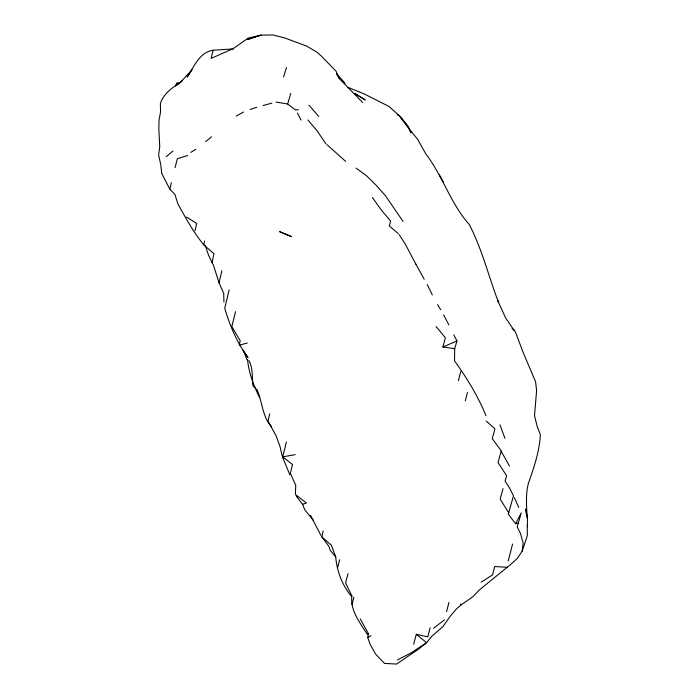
<?xml version="1.0" encoding="UTF-8"?>
<svg xmlns="http://www.w3.org/2000/svg" width="699" height="699" viewBox="0 0 699 699"><rect width="100%" height="100%" fill="white"/><g stroke="black" fill="none" stroke-linecap="round" stroke-linejoin="round"><path stroke-width="1.05" d="M347.997 573.678L345.586 582.896L351.877 595.915C349.937 610.445 360.16 622.879 367.351 634.456L368.399 633.6L360.273 618.895M453.826 334.847L456.989 340.946L454.691 348.705L454.525 360.833C466.74 377.923 478.142 396.176 485.919 415.695M286.389 442.056L282.746 456.866L292.566 464.555L290.33 473.206L295.747 485.307L295.415 493.73L296.463 496.307L302.58 504.32L304.799 509.894L313.379 520.336M247.56 359.461C248.704 372.812 253.711 385.717 259.635 397.748M368.399 633.6L367.726 637.462L369.981 643.971L375.599 654.107L384.52 663.403L396.63 664.05L418.185 649.38L426.373 642.984L431.764 636.265L442.808 626.732L450.523 615.898L456.325 609.056L460.589 605.308L472.786 596.78L479.156 590.105L510.279 564.792L517.365 558.326L522.153 551.188L523.14 542.957L520.545 533.695L517.181 526.836L521.262 512.944L515.565 523.734L508.304 514.115L513.485 495.836L509.361 487.64L505.106 481.139L506.635 475.731L498.003 462.598L501.253 450.811L492.288 438.675L494.909 428.828L486.286 421.113M460.589 605.308L460.772 604.006M223.916 302.02L223.724 293.449L219.058 282.824L213.361 264.895L212.077 262.562L213.938 253.65L203.846 244.991L204.562 241.024M219.058 282.824L221.889 270.67M351.877 595.915L350.618 595.321C341.933 584.486 336.866 570.83 335.73 556.946L330.321 550.462L328.81 546.199L321.907 536.911L323.174 530.96M203.846 244.903C193.483 232.4 185.751 218.088 177.913 203.942L174.881 194.383L169.805 189.149L171.334 182.657M233.641 48.878L213.038 50.241L211.089 58.428L233.204 48.581L248.311 38.061L260.989 35.151L272.881 34.95L284.248 37.79L306.363 45.942L316.892 52.128L321.575 56.278L336.079 71.272L339.408 78.699L362.615 102.438M269.753 413.852L268.014 420.99L276.096 435.809L279.976 446.451L282.081 455.573M195.004 230.731L196.768 223.497L186.537 217.074M337.844 567.011L339.627 559.75M351.999 604.652L353.834 597.226M229.123 289.91L224.728 308.276C229.971 325.76 237.075 342.947 247.996 357.53L243.13 350.155L247.018 359.802M235.528 311.684L231.832 326.643L240.185 340.649L239.285 345.201L247.219 343.052M508.217 561.009L512.577 544.032M465.307 400.815L467.456 392.41M175.047 167.655L177.38 158.682L187.725 155.51M454.691 348.705L442.93 346.975L445.359 337.731L436.097 326.52M458.343 380.754L460.72 371.667M430.165 627.728L427.788 636.85L416.298 634.281L413.633 644.277M446.591 611.52L448.968 602.416M503.044 488.575L500.196 499.121L508.662 512.795M298.386 109.673L295.607 110.023L287.656 103.985L290.732 93.5M283.549 76.951L286.52 67.471M522.153 551.188L527.404 535.443L527.186 526.863M182.526 80.603C173.911 86.912 163.924 92.556 160.386 103.4L160.543 111.962L159.023 120.272L158.848 128.974L159.748 146.729L158.629 155.161L160.718 164.51L161.757 173.326M166.231 156.672L172.924 151.001M205.672 141.67L211.509 136.829M433.537 628.261L444.459 619.864M425.909 643.089L411.493 652.665L397.382 659.943M481.148 582.162L492.542 574.919L494.691 566.531L507.002 567.273M190.897 152.382L195.772 149.315M236.279 116.078L243.549 112.015M367.726 637.462L370.872 635.706M442.93 346.975L456.989 340.946M302.58 504.32L306.442 503.044L296.594 495.425M250.024 109.498L256.725 107.305M263.095 105.549L271.832 103.155M515.565 523.734L518.247 522.992M282.746 456.866L295.205 454.63M213.038 50.241C199.311 52.198 194.025 66.955 187.175 77.073L192.033 69.725L179.503 83.373L175.44 86.056L176.786 82.884L178.953 82.98M276.061 102.054L287.656 103.985M348.137 87.401L364.188 93.911L388.959 106.458L398.841 115.221M397.137 114.723L399.129 115.484L405.071 122.535L407.901 127.209L399.129 115.484L408.373 126.746L411.038 132.775L409.221 129.542M354.804 93.5L365.254 99.983L354.699 93.404M356.097 168.109L366.302 175.554L375.983 185.078L385.332 195.571L403.078 221.452M255.589 388.059L252.994 386.005C251.867 377.486 253.3 368.495 248.896 360.57M512.096 328.539L514.543 330.505L515.897 333.196L523.079 352.305L535.565 381.698L536.614 390.523L534.517 415.695L537.243 426.617L540.371 434.656C539.445 451.519 534.01 467.465 528.427 483.236C525.438 494.604 526.635 506.303 527.125 517.863M416.298 634.281L426.469 642.547M398.273 233.615L389.282 225.917L390.627 221.067L381.313 210.023L372.453 197.581M345.69 161.417L326.931 144.623M321.811 536.937L331.422 545.272L335.73 556.946M308.975 105.138L318.718 116.471M408.312 127.926L417.565 139.145L425.892 154.06C442.79 176.026 450.672 203.68 469.186 224.388C482.196 249.211 488.601 276.638 498.632 302.658L497.749 300.587L505.517 317.757L514.333 330.714M336.56 73.613L345.07 83.33M307.936 119.992L317.25 131.028L325.944 143.889M271.579 426.757C261.95 416.49 262.553 401.261 256.673 389.037M399.173 234.637L405.306 244.161L415.896 264.196M437.565 304.589L440.685 309.718M424.197 279.207L415.931 264.266M336.359 73.648L339.408 78.699M443.218 181.889L439.374 174.802M448.889 324.904L443.603 314.856M501.148 451.196L509.492 466.041M169.805 189.149L161.932 173.763M320.937 535.408L310.557 515.373M432.323 294.926L427.22 284.563M297.459 113.046L301.007 120.097M212.077 262.562L208.459 254.96L205.279 245.524M514.298 497.583L518.745 507.387M289.849 474.848L282.693 457.364M504.958 438.369L499.951 424.835M526.295 514.184L525.814 508.968L527.43 518.186L527.43 526.697L527.361 524.739M254.873 37.003L247.568 39.537L260.989 35.151L254.873 37.003M291.466 236.594L279.766 231.727L291.466 236.594"/></g></svg>
